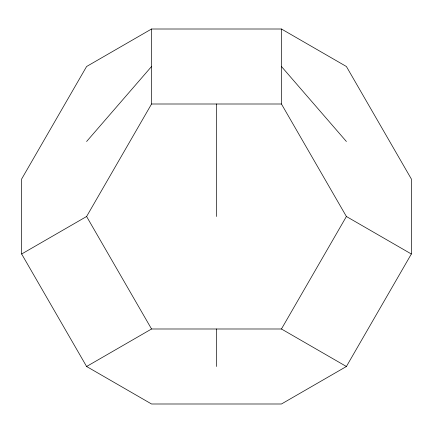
<?xml version="1.0" encoding="UTF-8"?>
<svg xmlns="http://www.w3.org/2000/svg" width="433" height="433" viewBox="0 0 433 433"><rect width="100%" height="100%" fill="white"/><g stroke="black" fill="none" stroke-linecap="round" stroke-linejoin="round"><path stroke-width="0.65" d="M216.5 216.5L216.5 104.001M21.65 253.998L86.6 216.5L151.55 104.001L151.55 29.006L281.45 29.006L346.4 66.503L411.35 179.002L411.35 253.998L346.4 366.497L281.45 403.994L151.55 403.994L86.6 366.497L21.65 253.998L21.65 179.002L86.6 66.503L151.55 29.006M86.6 366.497L151.55 328.993L281.45 328.993L346.4 216.5L281.45 104.001L281.45 29.006M86.6 141.504L151.55 66.503M151.55 104.001L281.45 104.001M346.4 216.5L411.35 253.998M281.45 328.993L346.4 366.497M281.45 66.503L346.4 141.504M86.6 216.5L151.55 328.993M216.5 328.993L216.5 366.497"/></g></svg>
